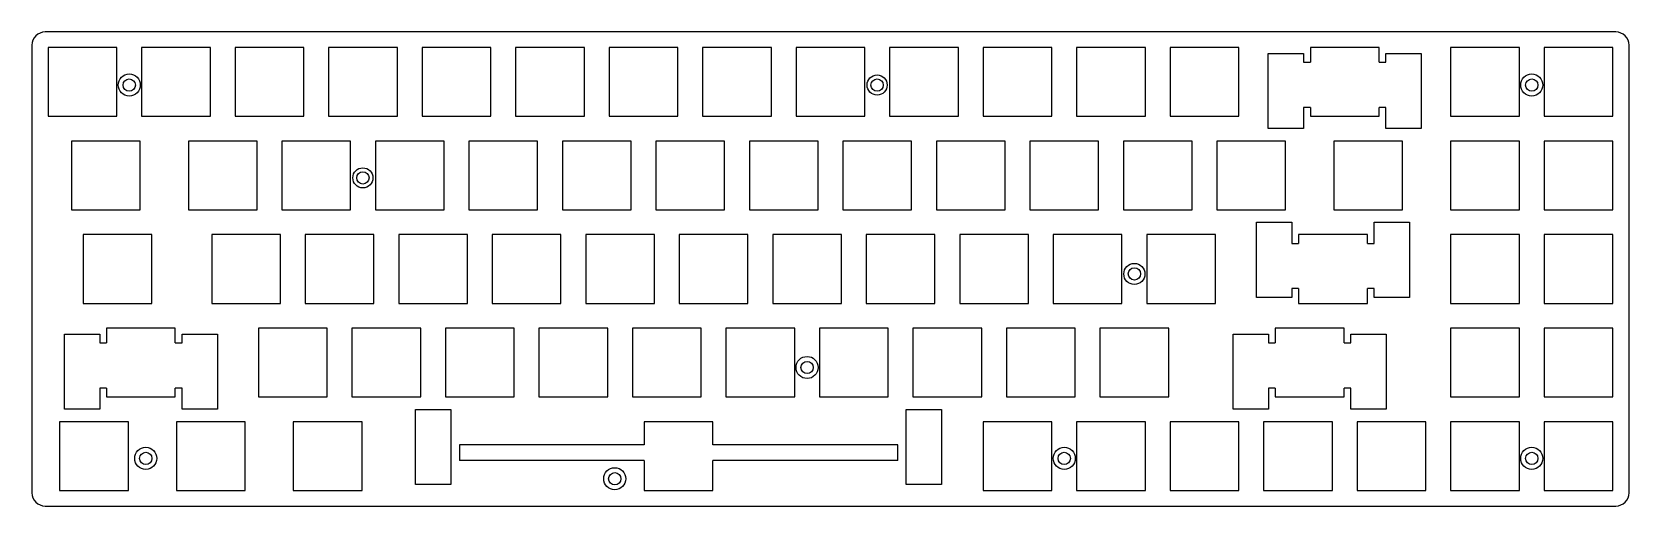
# Model space of a CAD drawing. Header units: millimetres. Extents: x 73 to 398, y 176 to 273.
import ezdxf

# ---------------------------------------------------------------- set-up
doc = ezdxf.new("R2010")
doc.units = ezdxf.units.MM
doc.header["$LTSCALE"] = 30.734
doc.layers.get('0').update_dxf_attribs({"linetype": 'CONTINUOUS'})

msp = doc.modelspace()

# ---------------------------------------------------------------- linework, layer by layer
at = {"color": 7, "linetype": 'Continuous'}
for p, q in [((72.79, 270.29), (72.79, 179.19)), ((395.49, 272.99), (75.49, 272.99)), ((398.19, 179.19), (398.19, 270.29)), ((76.09, 269.84), (76.09, 255.84)), ((90.09, 269.84), (76.09, 269.84)), ((90.09, 255.84), (90.09, 269.84)), ((95.14, 269.84), (95.14, 255.84)), ((109.14, 269.84), (95.14, 269.84)), ((109.14, 255.84), (109.14, 269.84)), ((114.19, 269.84), (114.19, 255.84)), ((128.19, 269.84), (114.19, 269.84)), ((128.19, 255.84), (128.19, 269.84)), ((133.24, 269.84), (133.24, 255.84)), ((147.24, 269.84), (133.24, 269.84)), ((147.24, 255.84), (147.24, 269.84)), ((152.29, 269.84), (152.29, 255.84)), ((166.29, 269.84), (152.29, 269.84)), ((166.29, 255.84), (166.29, 269.84)), ((171.34, 269.84), (171.34, 255.84)), ((185.34, 269.84), (171.34, 269.84)), ((185.34, 255.84), (185.34, 269.84)), ((190.39, 269.84), (190.39, 255.84)), ((204.39, 269.84), (190.39, 269.84)), ((204.39, 255.84), (204.39, 269.84)), ((209.44, 269.84), (209.44, 255.84)), ((223.44, 269.84), (209.44, 269.84)), ((223.44, 255.84), (223.44, 269.84)), ((228.49, 269.84), (228.49, 255.84)), ((242.49, 269.84), (228.49, 269.84)), ((242.49, 255.84), (242.49, 269.84)), ((247.54, 269.84), (247.54, 255.84)), ((261.54, 269.84), (247.54, 269.84)), ((261.54, 255.84), (261.54, 269.84)), ((266.59, 269.84), (266.59, 255.84)), ((280.59, 269.84), (266.59, 269.84)), ((280.59, 255.84), (280.59, 269.84)), ((299.64, 269.84), (285.64, 269.84)), ((285.64, 269.84), (285.64, 255.84)), ((299.64, 255.84), (299.64, 269.84)), ((318.69, 269.84), (304.69, 269.84)), ((304.69, 269.84), (304.69, 255.84)), ((318.69, 255.84), (318.69, 269.84)), ((324.67, 268.64), (331.87, 268.64)), ((324.67, 253.34), (324.67, 268.64)), ((331.87, 268.64), (331.87, 266.84)), ((331.87, 266.84), (333.27, 266.84)), ((347.27, 269.84), (333.27, 269.84)), ((333.27, 269.84), (333.27, 266.84)), ((347.27, 266.84), (347.27, 269.84)), ((347.27, 266.84), (348.67, 266.84)), ((348.67, 268.64), (355.87, 268.64)), ((348.67, 266.84), (348.67, 268.64)), ((355.87, 268.64), (355.87, 253.34)), ((375.84, 269.84), (361.84, 269.84)), ((361.84, 269.84), (361.84, 255.84)), ((375.84, 255.84), (375.84, 269.84)), ((394.89, 269.84), (380.89, 269.84)), ((380.89, 269.84), (380.89, 255.84)), ((394.89, 255.84), (394.89, 269.84)), ((333.27, 257.64), (331.87, 257.64)), ((331.87, 257.64), (331.87, 253.34)), ((333.27, 257.64), (333.27, 255.84)), ((348.67, 257.64), (347.27, 257.64)), ((347.27, 255.84), (347.27, 257.64)), ((348.67, 253.34), (348.67, 257.64)), ((76.09, 255.84), (90.09, 255.84)), ((95.14, 255.84), (109.14, 255.84)), ((114.19, 255.84), (128.19, 255.84)), ((133.24, 255.84), (147.24, 255.84)), ((152.29, 255.84), (166.29, 255.84)), ((171.34, 255.84), (185.34, 255.84)), ((190.39, 255.84), (204.39, 255.84)), ((209.44, 255.84), (223.44, 255.84)), ((228.49, 255.84), (242.49, 255.84)), ((247.54, 255.84), (261.54, 255.84)), ((266.59, 255.84), (280.59, 255.84)), ((285.64, 255.84), (299.64, 255.84)), ((304.69, 255.84), (318.69, 255.84)), ((333.27, 255.84), (347.27, 255.84)), ((361.84, 255.84), (375.84, 255.84)), ((380.89, 255.84), (394.89, 255.84)), ((80.84, 250.79), (80.84, 236.79)), ((94.84, 250.79), (80.84, 250.79)), ((94.84, 236.79), (94.84, 250.79)), ((104.67, 250.79), (104.67, 236.79)), ((118.67, 250.79), (104.67, 250.79)), ((118.67, 236.79), (118.67, 250.79)), ((123.72, 250.79), (123.72, 236.79)), ((137.72, 250.79), (123.72, 250.79)), ((137.72, 236.79), (137.72, 250.79)), ((142.77, 250.79), (142.77, 236.79)), ((156.77, 250.79), (142.77, 250.79)), ((156.77, 236.79), (156.77, 250.79)), ((161.82, 250.79), (161.82, 236.79)), ((175.82, 250.79), (161.82, 250.79)), ((175.82, 236.79), (175.82, 250.79)), ((180.87, 250.79), (180.87, 236.79)), ((194.87, 250.79), (180.87, 250.79)), ((194.87, 236.79), (194.87, 250.79)), ((199.92, 250.79), (199.92, 236.79)), ((213.92, 250.79), (199.92, 250.79)), ((213.92, 236.79), (213.92, 250.79)), ((218.97, 250.79), (218.97, 236.79)), ((232.97, 250.79), (218.97, 250.79)), ((232.97, 236.79), (232.97, 250.79)), ((238.02, 250.79), (238.02, 236.79)), ((252.02, 250.79), (238.02, 250.79)), ((252.02, 236.79), (252.02, 250.79)), ((257.07, 250.79), (257.07, 236.79)), ((271.07, 250.79), (257.07, 250.79)), ((271.07, 236.79), (271.07, 250.79)), ((290.12, 250.79), (276.12, 250.79)), ((276.12, 250.79), (276.12, 236.79)), ((290.12, 236.79), (290.12, 250.79)), ((309.17, 250.79), (295.17, 250.79)), ((295.17, 250.79), (295.17, 236.79)), ((309.17, 236.79), (309.17, 250.79)), ((328.22, 250.79), (314.22, 250.79)), ((314.22, 250.79), (314.22, 236.79)), ((331.87, 253.34), (324.67, 253.34)), ((328.22, 236.79), (328.22, 250.79)), ((352.03, 250.79), (338.03, 250.79)), ((338.03, 250.79), (338.03, 236.79)), ((355.87, 253.34), (348.67, 253.34)), ((352.03, 236.79), (352.03, 250.79)), ((375.84, 250.79), (361.84, 250.79)), ((361.84, 250.79), (361.84, 236.79)), ((375.84, 236.79), (375.84, 250.79)), ((394.89, 250.79), (380.89, 250.79)), ((380.89, 250.79), (380.89, 236.79)), ((394.89, 236.79), (394.89, 250.79)), ((80.84, 236.79), (94.84, 236.79)), ((104.67, 236.79), (118.67, 236.79)), ((123.72, 236.79), (137.72, 236.79)), ((142.77, 236.79), (156.77, 236.79)), ((161.82, 236.79), (175.82, 236.79)), ((180.87, 236.79), (194.87, 236.79)), ((199.92, 236.79), (213.92, 236.79)), ((218.97, 236.79), (232.97, 236.79)), ((238.02, 236.79), (252.02, 236.79)), ((257.07, 236.79), (271.07, 236.79)), ((276.12, 236.79), (290.12, 236.79)), ((295.17, 236.79), (309.17, 236.79)), ((314.22, 236.79), (328.22, 236.79)), ((338.03, 236.79), (352.03, 236.79)), ((361.84, 236.79), (375.84, 236.79)), ((380.89, 236.79), (394.89, 236.79)), ((83.23, 231.74), (83.23, 217.74)), ((97.23, 231.74), (83.23, 231.74)), ((97.23, 217.74), (97.23, 231.74)), ((109.42, 231.74), (109.42, 217.74)), ((123.42, 231.74), (109.42, 231.74)), ((123.42, 217.74), (123.42, 231.74)), ((128.47, 231.74), (128.47, 217.74)), ((142.47, 231.74), (128.47, 231.74)), ((142.47, 217.74), (142.47, 231.74)), ((147.52, 231.74), (147.52, 217.74)), ((161.52, 231.74), (147.52, 231.74)), ((161.52, 217.74), (161.52, 231.74)), ((166.57, 231.74), (166.57, 217.74)), ((180.57, 231.74), (166.57, 231.74)), ((180.57, 217.74), (180.57, 231.74)), ((185.62, 231.74), (185.62, 217.74)), ((199.62, 231.74), (185.62, 231.74)), ((199.62, 217.74), (199.62, 231.74)), ((204.67, 231.74), (204.67, 217.74)), ((218.67, 231.74), (204.67, 231.74)), ((218.67, 217.74), (218.67, 231.74)), ((223.72, 231.74), (223.72, 217.74)), ((237.72, 231.74), (223.72, 231.74)), ((237.72, 217.74), (237.72, 231.74)), ((242.77, 231.74), (242.77, 217.74)), ((256.77, 231.74), (242.77, 231.74)), ((256.77, 217.74), (256.77, 231.74)), ((275.82, 231.74), (261.82, 231.74)), ((261.82, 231.74), (261.82, 217.74)), ((275.82, 217.74), (275.82, 231.74)), ((294.87, 231.74), (280.87, 231.74)), ((280.87, 231.74), (280.87, 217.74)), ((294.87, 217.74), (294.87, 231.74)), ((313.92, 231.74), (299.92, 231.74)), ((299.92, 231.74), (299.92, 217.74)), ((313.92, 217.74), (313.92, 231.74)), ((322.27, 234.24), (329.47, 234.24)), ((322.27, 218.94), (322.27, 234.24)), ((329.47, 234.24), (329.47, 229.94)), ((344.87, 231.74), (330.87, 231.74)), ((330.87, 231.74), (330.87, 229.94)), ((344.87, 229.94), (344.87, 231.74)), ((346.27, 234.24), (353.47, 234.24)), ((346.27, 229.94), (346.27, 234.24)), ((353.47, 234.24), (353.47, 218.94)), ((375.84, 231.74), (361.84, 231.74)), ((361.84, 231.74), (361.84, 217.74)), ((375.84, 217.74), (375.84, 231.74)), ((394.89, 231.74), (380.89, 231.74)), ((380.89, 231.74), (380.89, 217.74)), ((394.89, 217.74), (394.89, 231.74)), ((329.47, 229.94), (330.87, 229.94)), ((344.87, 229.94), (346.27, 229.94)), ((329.47, 218.94), (322.27, 218.94)), ((330.87, 220.74), (329.47, 220.74)), ((329.47, 220.74), (329.47, 218.94)), ((330.87, 220.74), (330.87, 217.74)), ((346.27, 220.74), (344.87, 220.74)), ((344.87, 217.74), (344.87, 220.74)), ((346.27, 218.94), (346.27, 220.74)), ((353.47, 218.94), (346.27, 218.94)), ((83.23, 217.74), (97.23, 217.74)), ((109.42, 217.74), (123.42, 217.74)), ((128.47, 217.74), (142.47, 217.74)), ((147.52, 217.74), (161.52, 217.74)), ((166.57, 217.74), (180.57, 217.74)), ((185.62, 217.74), (199.62, 217.74)), ((204.67, 217.74), (218.67, 217.74)), ((223.72, 217.74), (237.72, 217.74)), ((242.77, 217.74), (256.77, 217.74)), ((261.82, 217.74), (275.82, 217.74)), ((280.87, 217.74), (294.87, 217.74)), ((299.92, 217.74), (313.92, 217.74)), ((330.87, 217.74), (344.87, 217.74)), ((361.84, 217.74), (375.84, 217.74)), ((380.89, 217.74), (394.89, 217.74)), ((88, 212.69), (88, 209.69)), ((102, 212.69), (88, 212.69)), ((102, 209.69), (102, 212.69)), ((118.95, 212.69), (118.95, 198.69)), ((132.95, 212.69), (118.95, 212.69)), ((132.95, 198.69), (132.95, 212.69)), ((138, 212.69), (138, 198.69)), ((152, 212.69), (138, 212.69)), ((152, 198.69), (152, 212.69)), ((157.05, 212.69), (157.05, 198.69)), ((171.05, 212.69), (157.05, 212.69)), ((171.05, 198.69), (171.05, 212.69)), ((176.1, 212.69), (176.1, 198.69)), ((190.1, 212.69), (176.1, 212.69)), ((190.1, 198.69), (190.1, 212.69)), ((195.15, 212.69), (195.15, 198.69)), ((209.15, 212.69), (195.15, 212.69)), ((209.15, 198.69), (209.15, 212.69)), ((214.2, 212.69), (214.2, 198.69)), ((228.2, 212.69), (214.2, 212.69)), ((228.2, 198.69), (228.2, 212.69)), ((247.25, 212.69), (233.25, 212.69)), ((233.25, 212.69), (233.25, 198.69)), ((247.25, 198.69), (247.25, 212.69)), ((266.3, 212.69), (252.3, 212.69)), ((252.3, 212.69), (252.3, 198.69)), ((266.3, 198.69), (266.3, 212.69)), ((285.35, 212.69), (271.35, 212.69)), ((271.35, 212.69), (271.35, 198.69)), ((285.35, 198.69), (285.35, 212.69)), ((304.4, 212.69), (290.4, 212.69)), ((290.4, 212.69), (290.4, 198.69)), ((304.4, 198.69), (304.4, 212.69)), ((340.12, 212.69), (326.12, 212.69)), ((326.12, 212.69), (326.12, 209.69)), ((340.12, 209.69), (340.12, 212.69)), ((375.84, 212.69), (361.84, 212.69)), ((361.84, 212.69), (361.84, 198.69)), ((375.84, 198.69), (375.84, 212.69)), ((394.89, 212.69), (380.89, 212.69)), ((380.89, 212.69), (380.89, 198.69)), ((394.89, 198.69), (394.89, 212.69)), ((79.4, 196.19), (79.4, 211.49)), ((79.4, 211.49), (86.6, 211.49)), ((86.6, 211.49), (86.6, 209.69)), ((86.6, 209.69), (88, 209.69)), ((102, 209.69), (103.4, 209.69)), ((103.4, 209.69), (103.4, 211.49)), ((103.4, 211.49), (110.6, 211.49)), ((110.6, 211.49), (110.6, 196.19)), ((317.52, 211.49), (324.72, 211.49)), ((317.52, 196.19), (317.52, 211.49)), ((324.72, 211.49), (324.72, 209.69)), ((324.72, 209.69), (326.12, 209.69)), ((340.12, 209.69), (341.52, 209.69)), ((341.52, 211.49), (348.72, 211.49)), ((341.52, 209.69), (341.52, 211.49)), ((348.72, 211.49), (348.72, 196.19)), ((86.6, 200.49), (86.6, 196.19)), ((88, 200.49), (86.6, 200.49)), ((88, 200.49), (88, 198.69)), ((88, 198.69), (102, 198.69)), ((102, 198.69), (102, 200.49)), ((103.4, 200.49), (102, 200.49)), ((103.4, 196.19), (103.4, 200.49)), ((118.95, 198.69), (132.95, 198.69)), ((138, 198.69), (152, 198.69)), ((157.05, 198.69), (171.05, 198.69)), ((176.1, 198.69), (190.1, 198.69)), ((195.15, 198.69), (209.15, 198.69)), ((214.2, 198.69), (228.2, 198.69)), ((233.25, 198.69), (247.25, 198.69)), ((252.3, 198.69), (266.3, 198.69)), ((271.35, 198.69), (285.35, 198.69)), ((290.4, 198.69), (304.4, 198.69)), ((326.12, 200.49), (324.72, 200.49)), ((324.72, 200.49), (324.72, 196.19)), ((326.12, 200.49), (326.12, 198.69)), ((326.12, 198.69), (340.12, 198.69)), ((341.52, 200.49), (340.12, 200.49)), ((340.12, 198.69), (340.12, 200.49)), ((341.52, 196.19), (341.52, 200.49)), ((361.84, 198.69), (375.84, 198.69)), ((380.89, 198.69), (394.89, 198.69)), ((86.6, 196.19), (79.4, 196.19)), ((110.6, 196.19), (103.4, 196.19)), ((150.94, 180.84), (150.94, 196.14)), ((150.94, 196.14), (158.14, 196.14)), ((158.14, 196.14), (158.14, 180.84)), ((250.94, 196.14), (258.14, 196.14)), ((250.94, 180.84), (250.94, 196.14)), ((258.14, 196.14), (258.14, 180.84)), ((324.72, 196.19), (317.52, 196.19)), ((348.72, 196.19), (341.52, 196.19)), ((78.44, 193.64), (78.44, 179.64)), ((92.44, 193.64), (78.44, 193.64)), ((92.44, 179.64), (92.44, 193.64)), ((102.24, 193.64), (102.24, 179.64)), ((116.24, 193.64), (102.24, 193.64)), ((116.24, 179.64), (116.24, 193.64)), ((126.04, 193.64), (126.04, 179.64)), ((140.04, 193.64), (126.04, 193.64)), ((140.04, 179.64), (140.04, 193.64)), ((197.54, 193.64), (197.54, 188.94)), ((211.54, 193.64), (197.54, 193.64)), ((211.54, 188.94), (211.54, 193.64)), ((280.59, 193.64), (266.59, 193.64)), ((266.59, 193.64), (266.59, 179.64)), ((280.59, 179.64), (280.59, 193.64)), ((299.64, 193.64), (285.64, 193.64)), ((285.64, 193.64), (285.64, 179.64)), ((299.64, 179.64), (299.64, 193.64)), ((318.69, 193.64), (304.69, 193.64)), ((304.69, 193.64), (304.69, 179.64)), ((318.69, 179.64), (318.69, 193.64)), ((337.74, 193.64), (323.74, 193.64)), ((323.74, 193.64), (323.74, 179.64)), ((337.74, 179.64), (337.74, 193.64)), ((356.79, 193.64), (342.79, 193.64)), ((342.79, 193.64), (342.79, 179.64)), ((356.79, 179.64), (356.79, 193.64)), ((375.84, 193.64), (361.84, 193.64)), ((361.84, 193.64), (361.84, 179.64)), ((375.84, 179.64), (375.84, 193.64)), ((394.89, 193.64), (380.89, 193.64)), ((380.89, 193.64), (380.89, 179.64)), ((394.89, 179.64), (394.89, 193.64)), ((159.89, 188.94), (159.89, 185.74)), ((197.54, 188.94), (159.89, 188.94)), ((249.19, 188.94), (211.54, 188.94)), ((249.19, 185.74), (249.19, 188.94)), ((197.54, 185.74), (159.89, 185.74)), ((197.54, 185.74), (197.54, 179.64)), ((249.19, 185.74), (211.54, 185.74)), ((211.54, 179.64), (211.54, 185.74)), ((78.44, 179.64), (92.44, 179.64)), ((102.24, 179.64), (116.24, 179.64)), ((126.04, 179.64), (140.04, 179.64)), ((158.14, 180.84), (150.94, 180.84)), ((197.54, 179.64), (211.54, 179.64)), ((258.14, 180.84), (250.94, 180.84)), ((266.59, 179.64), (280.59, 179.64)), ((285.64, 179.64), (299.64, 179.64)), ((304.69, 179.64), (318.69, 179.64)), ((323.74, 179.64), (337.74, 179.64)), ((342.79, 179.64), (356.79, 179.64)), ((361.84, 179.64), (375.84, 179.64)), ((380.89, 179.64), (394.89, 179.64)), ((75.49, 176.49), (395.49, 176.49))]:
    msp.add_line(p, q, dxfattribs=at)
for centre, radius in [((92.62, 262.19), 2.25), ((244.99, 262.19), 2.05), ((378.37, 262.19), 2.25), ((92.62, 262.19), 1.25), ((244.99, 262.19), 1.25), ((378.37, 262.19), 1.25), ((140.22, 243.29), 2.05), ((140.22, 243.29), 1.25), ((297.4, 223.74), 2.15), ((297.4, 223.74), 1.25), ((230.73, 204.69), 2.25), ((230.73, 204.69), 1.25), ((95.99, 186.19), 2.25), ((95.99, 186.19), 1.25), ((283.12, 186.19), 2.25), ((283.12, 186.19), 1.25), ((378.37, 186.19), 2.25), ((378.37, 186.19), 1.25), ((191.54, 182.04), 2.25), ((191.54, 182.04), 1.25)]:
    msp.add_circle(centre, radius, dxfattribs=at)
for centre, start, end in [((75.49, 270.29), 90, 180), ((395.49, 270.29), 0, 90), ((75.49, 179.19), 180, 270), ((395.49, 179.19), 270, 360)]:
    msp.add_arc(centre, 2.7, start, end, dxfattribs=at)

doc.saveas('drawing.dxf')
